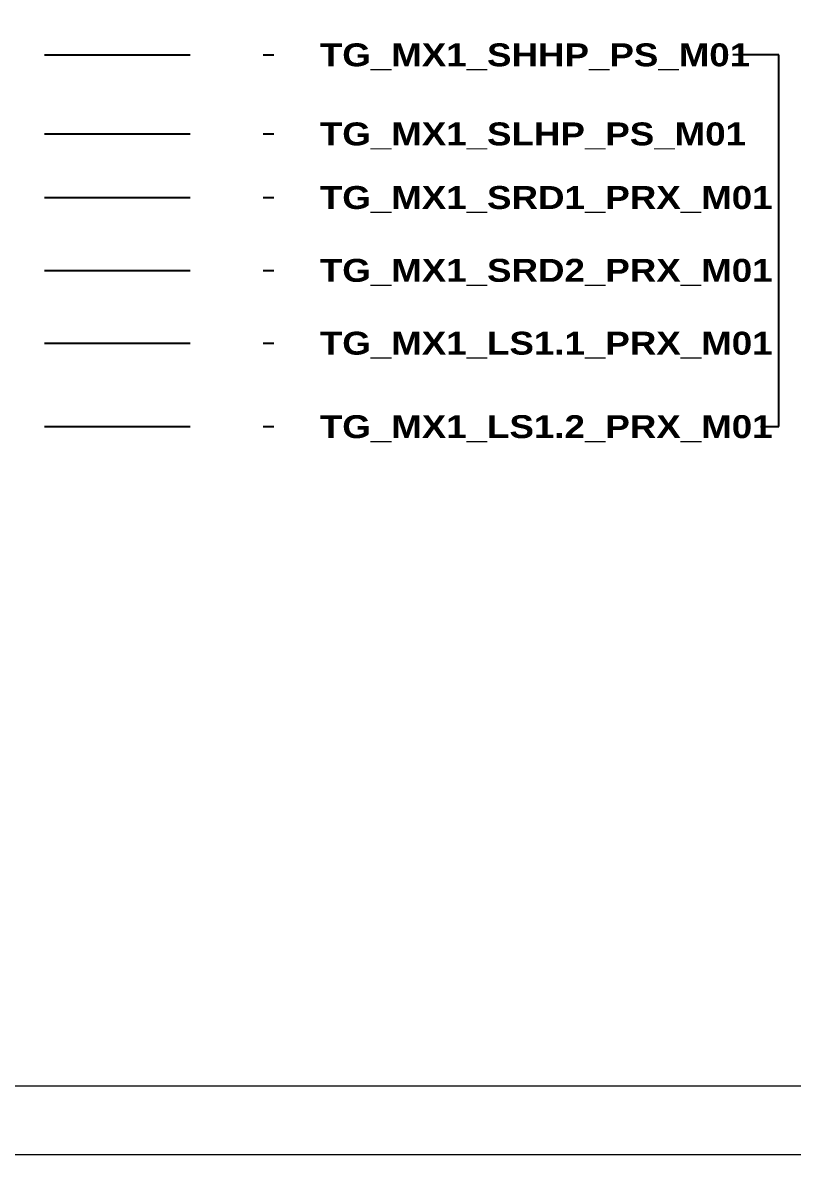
# Model space of a CAD drawing. Header units: centimetres. Extents: x -6233 to 67854, y 107 to 55669.
# Drawn here: x 41345 to 43024, y 36887 to 39353 of the extents above; entities that cross this region are included whole.
import ezdxf
from ezdxf.enums import TextEntityAlignment as Align

# ---------------------------------------------------------------- set-up
doc = ezdxf.new("R2010")
doc.units = ezdxf.units.CM
doc.header["$LTSCALE"] = 25.4
doc.linetypes.add('HIDDEN', pattern=[0.375, 0.25, -0.125])
doc.layers.add('Etiket-Line-L', color=7, linetype='Continuous')
doc.layers.add('EtIket-Line-S', color=2, linetype='Continuous')
doc.styles.add('Bold', font='ariblk.ttf', dxfattribs={"height": 25.4})

# ---------------------------------------------------------------- blocks, each defined once
blk = doc.blocks.new('x5 Out Line')
at = {"lineweight": 15}
blk.add_lwpolyline([(395.8, 9.65), (395.8, 277.06), (9.65, 277.06), (9.65, 9.65)], close=True, dxfattribs=at)
at = {"layer": 'EtIket-Line-S', "lineweight": 9, "ltscale": 0.5}
blk.add_lwpolyline([(0, 0), (405.45, 0), (405.45, 286.71), (0, 286.71)], close=True, dxfattribs=at)

msp = doc.modelspace()

# ---------------------------------------------------------------- linework, layer by layer
at = {"color": 146, "linetype": 'HIDDEN', "ltscale": 50, "true_color": 0x105689}
for p, q in [((41392.2, 39282.9), (41892.2, 39282.9)), ((41392.2, 39110.6), (41892.2, 39110.6)), ((41392.2, 38972), (41892.2, 38972)), ((41392.2, 38813.3), (41892.2, 38813.3)), ((41392.2, 38654.6), (41892.2, 38654.6)), ((41392.2, 38472.7), (41892.2, 38472.7))]:
    msp.add_line(p, q, dxfattribs=at)
at = {"color": 146, "ltscale": 50, "true_color": 0x105689}
for p, q in [((42992.2, 39282.9), (42892.2, 39282.9)), ((42992.2, 38472.7), (42992.2, 39282.9)), ((42952.2, 38472.7), (42992.2, 38472.7))]:
    msp.add_line(p, q, dxfattribs=at)

# ---------------------------------------------------------------- block references
at = {"layer": 'Etiket-Line-L', "lineweight": 0, "xscale": 15.48351216233742, "yscale": 15.48351216233742, "zscale": 15.48351216233742}
msp.add_blockref('x5 Out Line', (38240.2, 36886.9), dxfattribs=at)

# ---------------------------------------------------------------- texts
at = {"ltscale": 500, "style": 'Bold'}
for s, p in [('TG_MX1_SHHP_PS_M01', (41992.2, 39282.9)), ('TG_MX1_SLHP_PS_M01', (41992.2, 39110.6)), ('TG_MX1_SRD1_PRX_M01', (41992.2, 38972)), ('TG_MX1_SRD2_PRX_M01', (41992.2, 38813.3)), ('TG_MX1_LS1.1_PRX_M01', (41992.2, 38654.6)), ('TG_MX1_LS1.2_PRX_M01', (41992.2, 38472.7))]:
    msp.add_text(s, height=50, dxfattribs=at).set_placement(p, align=Align.MIDDLE_LEFT)

doc.saveas('drawing.dxf')
